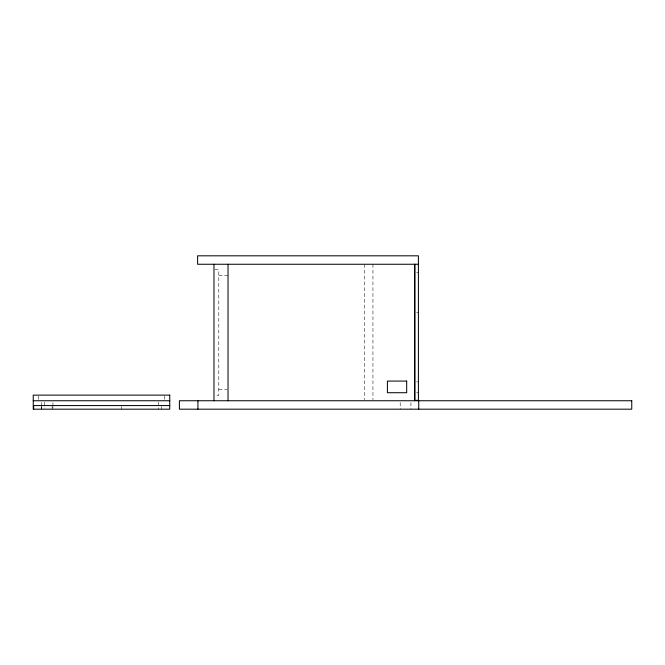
<?xml version="1.0" encoding="UTF-8"?>
<svg xmlns="http://www.w3.org/2000/svg" width="665" height="665" viewBox="0 0 665 665"><rect width="100%" height="100%" fill="white"/><g stroke="black" fill="none" stroke-linecap="round" stroke-linejoin="round"><path stroke-width="0.5" stroke-dasharray="3.33 2.49" d="M214.936 269.674L218.793 269.674L218.793 395.326L214.936 395.326M416.606 272.284L418.41 272.284M218.793 275.692L228.029 275.692M416.606 312.425L418.41 312.425M416.606 381.876L418.41 381.876M218.793 389.308L226.998 389.308M416.606 392.308L418.41 392.317M410.945 402.624L410.945 409.183M400.205 402.624L400.205 409.183M372.94 264.254L372.94 399.715M364.511 264.254L364.511 399.715M164.33 396.091L164.33 399.948M161.72 406.473L161.72 409.183M158.303 402.001L158.303 409.183M121.57 406.473L121.57 409.183M52.926 402.624L52.926 405.434M52.926 406.373L52.926 408.244M52.119 406.473L52.119 409.183M44.688 402.001L44.688 408.152M41.696 406.473L41.679 409.183M41.28 402.624L41.28 405.434M41.28 406.373L41.28 409.183M38.67 396.091L38.67 399.948"/><path stroke-width="1" d="M418.41 264.254L197.605 264.254L197.605 255.817L418.41 255.817L418.41 400.347L414.802 400.347L414.802 264.254M33.25 400.746L169.75 400.746M169.75 405.567L33.649 405.567L33.649 409.183M418.726 400.746L418.726 409.183M414.711 264.254L414.711 400.746M228.029 264.254L228.029 400.746M213.98 264.254L213.98 400.746M197.921 400.746L197.921 409.183M406.681 381.078L387.412 381.078L387.412 392.716L406.681 392.716L406.681 381.078M169.75 395.126L33.25 395.126L33.25 409.183L169.75 409.183L169.75 395.126M631.75 400.746L179.4 400.746L179.4 409.183L631.75 409.183L631.75 400.746"/></g></svg>
